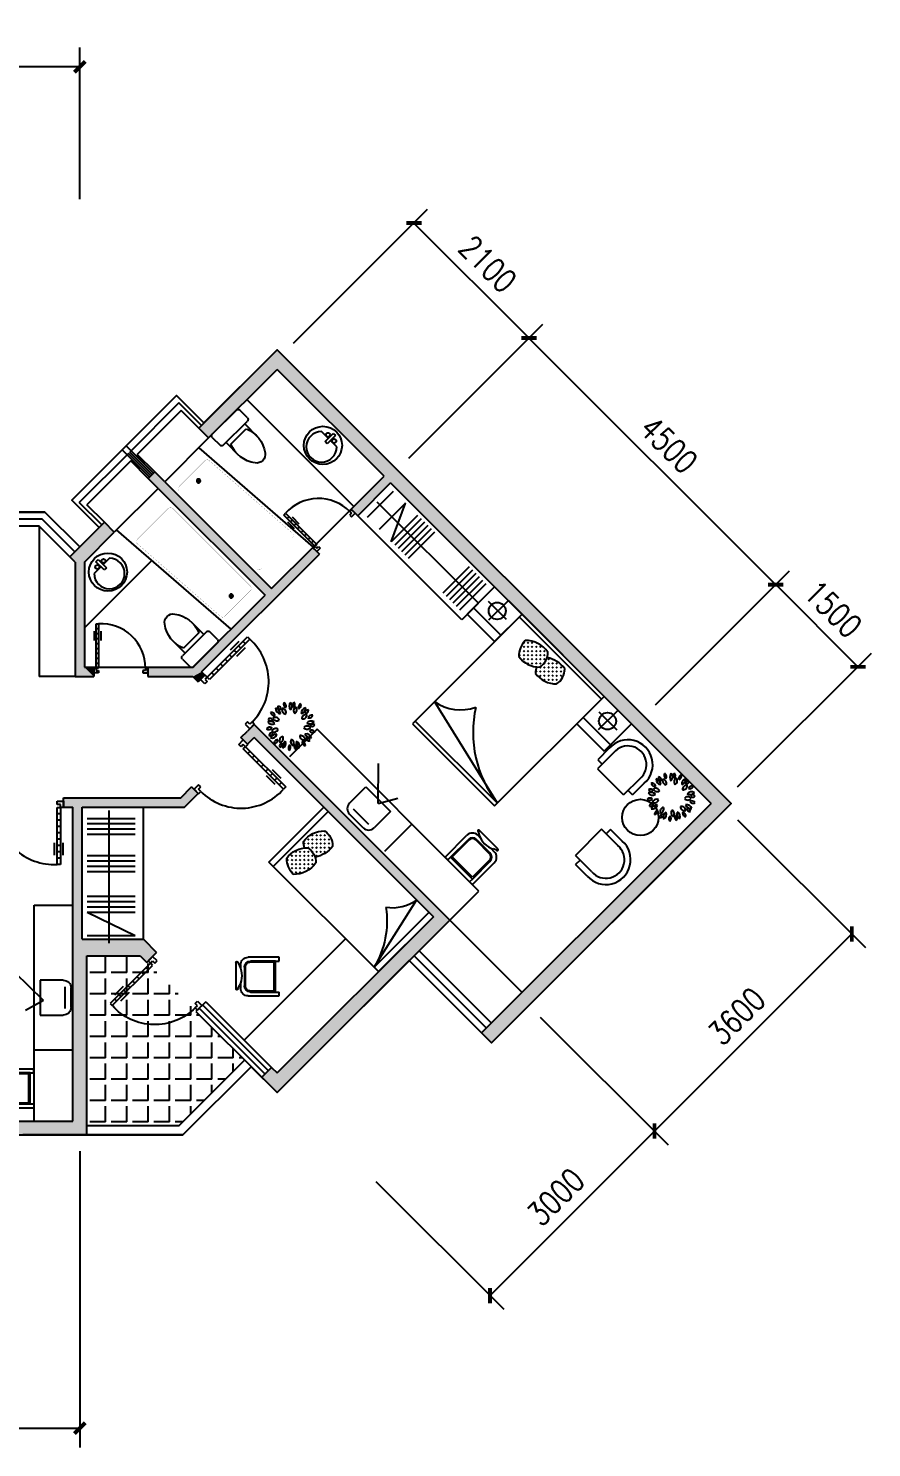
# Model space of a CAD drawing. Header units: millimetres. Extents: x 954 to 37968, y 451 to 18769.
# Drawn here: x 27092 to 37968, y 451 to 18769 of the extents above; entities that cross this region are included whole.
import ezdxf
from ezdxf.enums import TextEntityAlignment as Align

# ---------------------------------------------------------------- set-up
doc = ezdxf.new("R2010")
doc.units = ezdxf.units.MM
for name, color, linetype in [('BL', 7, 'Continuous'), ('DIM', 15, 'Continuous'), ('H', 13, 'Continuous'), ('J', 7, 'Continuous'), ('PUB_H', 13, 'Continuous'), ('TOILET', 7, 'Continuous'), ('W', 2, 'Continuous'), ('WALL', 4, 'Continuous'), ('WC', 10, 'Continuous'), ('WINDOW_TEXT', 7, 'Continuous'), ('轮廓线', 240, 'Continuous')]:
    doc.layers.add(name, color=color, linetype=linetype)
doc.styles.add('CHINA', font='romant', dxfattribs={"width": 0.8, "height": 150, "bigfont": 'fs64f'})
doc.styles.add('DIM_FONT', font='SIMPLEX.shx', dxfattribs={"width": 0.8})
doc.styles.add('SIMPLEX', font='SIMPLEX.SHX')
doc.styles.get("Standard").update_dxf_attribs({"font": 'arial.ttf'})
doc.dimstyles.new('DIMN', dxfattribs={"dimtxt": 300, "dimasz": 1, "dimexe": 250, "dimexo": 300, "dimgap": 150, "dimtad": 1, "dimdec": 0, "dimdsep": 46, "dimtxsty": 'DIM_FONT', "dimblk": '_DIMX', "dimblk1": 'ARCHTICK', "dimblk2": 'ARCHTICK', "dimcen": 0.1, "dimclrt": 7, "dimadec": 0, "dimazin": 0, "dimtfac": 1, "dimtdec": 0, "dimtix": 1, "dimtmove": 2, "dimatfit": 3, "dimldrblk": '_DIMX', "dimfxl": 1, "dimtolj": 1, "dimtzin": 0, "dimarcsym": 0})

# ---------------------------------------------------------------- blocks, each defined once
blk = doc.blocks.new('*X15')
at = {"color": 0}
for p, q in [((284817, 2212), (284831, 2212)), ((284822, 2203), (284822, 2222)), ((284850, 2250), (284869, 2250)), ((284859, 2241), (284859, 2259)), ((284888, 2288), (284906, 2288)), ((284888, 2212), (284906, 2212)), ((284897, 2278), (284897, 2297)), ((284897, 2203), (284897, 2222)), ((284925, 2250), (284944, 2250)), ((284933, 2325), (284944, 2325)), ((284934, 2316), (284934, 2326)), ((284934, 2241), (284934, 2259)), ((284962, 2288), (284981, 2288)), ((284962, 2212), (284981, 2212)), ((284972, 2278), (284972, 2297)), ((284972, 2203), (284972, 2222)), ((285000, 2325), (285019, 2325)), ((285000, 2250), (285019, 2250)), ((285009, 2316), (285009, 2334)), ((285009, 2241), (285009, 2259)), ((285038, 2288), (285056, 2288)), ((285038, 2212), (285056, 2212)), ((285047, 2278), (285047, 2297)), ((285047, 2203), (285047, 2222)), ((285075, 2325), (285094, 2325)), ((285075, 2250), (285094, 2250)), ((285084, 2316), (285084, 2334)), ((285084, 2241), (285084, 2259)), ((285112, 2288), (285131, 2288)), ((285112, 2212), (285131, 2212)), ((285122, 2278), (285122, 2297)), ((285122, 2203), (285122, 2222)), ((285150, 2250), (285169, 2250)), ((285159, 2241), (285159, 2259)), ((285188, 2288), (285206, 2288)), ((285188, 2212), (285206, 2212)), ((285197, 2278), (285197, 2297)), ((285197, 2203), (285197, 2222)), ((285225, 2250), (285244, 2250)), ((285234, 2316), (285234, 2323)), ((285234, 2241), (285234, 2259)), ((285240, 2325), (285244, 2325)), ((285262, 2288), (285281, 2288)), ((285262, 2212), (285281, 2212)), ((285272, 2278), (285272, 2297)), ((285272, 2203), (285272, 2222)), ((285300, 2325), (285319, 2325)), ((285300, 2250), (285319, 2250)), ((285309, 2316), (285309, 2334)), ((285309, 2241), (285309, 2259)), ((285338, 2288), (285356, 2288)), ((285338, 2212), (285356, 2212)), ((285347, 2278), (285347, 2297)), ((285347, 2203), (285347, 2222)), ((285375, 2325), (285394, 2325)), ((285375, 2250), (285394, 2250)), ((285384, 2316), (285384, 2334)), ((285384, 2241), (285384, 2259)), ((285412, 2288), (285431, 2288)), ((285412, 2212), (285431, 2212)), ((285422, 2278), (285422, 2297)), ((285422, 2203), (285422, 2222)), ((285450, 2325), (285452, 2325)), ((285450, 2250), (285469, 2250)), ((285459, 2316), (285459, 2316)), ((285459, 2241), (285459, 2259)), ((285488, 2212), (285500, 2212)), ((285497, 2203), (285497, 2222)), ((284850, 2175), (284869, 2175)), ((284856, 2100), (284869, 2100)), ((284859, 2166), (284859, 2184)), ((284859, 2094), (284859, 2109)), ((284888, 2138), (284906, 2138)), ((284888, 2062), (284906, 2062)), ((284897, 2128), (284897, 2147)), ((284897, 2053), (284897, 2072)), ((284925, 2175), (284944, 2175)), ((284925, 2100), (284944, 2100)), ((284934, 2166), (284934, 2184)), ((284934, 2091), (284934, 2109)), ((284962, 2138), (284981, 2138)), ((284962, 2062), (284981, 2062)), ((284972, 2128), (284972, 2147)), ((284972, 2053), (284972, 2072)), ((285000, 2175), (285019, 2175)), ((285000, 2100), (285019, 2100)), ((285009, 2166), (285009, 2184)), ((285009, 2091), (285009, 2109)), ((285038, 2138), (285056, 2138)), ((285038, 2062), (285056, 2062)), ((285047, 2128), (285047, 2147)), ((285047, 2053), (285047, 2072)), ((285075, 2175), (285094, 2175)), ((285075, 2100), (285094, 2100)), ((285084, 2166), (285084, 2184)), ((285084, 2091), (285084, 2109)), ((285112, 2138), (285131, 2138)), ((285122, 2128), (285122, 2147)), ((285150, 2175), (285169, 2175)), ((285150, 2100), (285151, 2100)), ((285159, 2166), (285159, 2184)), ((285159, 2106), (285159, 2109)), ((285163, 2100), (285169, 2100)), ((285188, 2138), (285206, 2138)), ((285188, 2062), (285206, 2062)), ((285197, 2128), (285197, 2147)), ((285197, 2053), (285197, 2072)), ((285225, 2175), (285244, 2175)), ((285225, 2100), (285244, 2100)), ((285234, 2166), (285234, 2184)), ((285234, 2091), (285234, 2109)), ((285262, 2138), (285281, 2138)), ((285262, 2062), (285281, 2062)), ((285272, 2128), (285272, 2147)), ((285272, 2053), (285272, 2072)), ((285300, 2175), (285319, 2175)), ((285300, 2100), (285319, 2100)), ((285309, 2166), (285309, 2184)), ((285309, 2091), (285309, 2109)), ((285338, 2138), (285356, 2138)), ((285338, 2062), (285356, 2062)), ((285347, 2128), (285347, 2147)), ((285347, 2053), (285347, 2072)), ((285375, 2175), (285394, 2175)), ((285375, 2100), (285394, 2100)), ((285384, 2166), (285384, 2184)), ((285384, 2091), (285384, 2109)), ((285412, 2138), (285431, 2138)), ((285422, 2128), (285422, 2147)), ((285450, 2175), (285469, 2175)), ((285450, 2100), (285458, 2100)), ((285459, 2166), (285459, 2184)), ((285459, 2101), (285459, 2109)), ((285488, 2138), (285497, 2138)), ((285497, 2138), (285497, 2147))]:
    blk.add_line(p, q, dxfattribs=at)
blk = doc.blocks.new('_C2ZTH')
for p, q in [((-500, 750), (-500, 1250)), ((0, 1250), (-500, 1250)), ((-385, 750), (-385, 1250)), ((-191, 1178), (-191, 849)), ((0, 750), (0, 1250)), ((-353, 1001), (2, 1001)), ((0, 750), (-500, 750)), ((0, -750), (-500, -750)), ((-500, -750), (-500, -1250)), ((-385, -750), (-385, -1250)), ((-191, -1178), (-191, -849)), ((0, -750), (0, -1250)), ((-353, -1001), (2, -1001)), ((0, -1250), (-500, -1250))]:
    blk.add_line(p, q)
for centre in [(-196, 1006), (-196, -1006)]:
    blk.add_circle(centre, 110)
at = {"layer": 'J'}
for p, q in [((-2000, 750), (-2000, -750)), ((0, 750), (-2000, 750)), ((-1950, -750), (-1594, 750)), ((-1950, -750), (-1950, 750)), ((-50, 750), (-50, -750)), ((0, -750), (0, 750)), ((-2000, -750), (0, -750))]:
    blk.add_line(p, q, dxfattribs=at)
for centre, radius, start, end in [((-1023, 844), 578, 189.3238, 244.457), ((-93, 341), 328, 170.9132, 225.9541), ((-194, 156), 326, 92.7966, 133.2149), ((-458, 228), 354, 350.3657, 45.5224), ((-468, -936), 1493, 122.587, 172.8499), ((-93, 35), 328, 170.9132, 225.9541), ((-194, -151), 326, 118.3278, 133.2149), ((-270, 322), 222, 256.7256, 316.496), ((-458, -78), 354, 350.3657, 34.9896), ((-270, 15), 222, 256.7256, 316.496)]:
    blk.add_arc(centre, radius, start, end, dxfattribs=at)
at = {"layer": 'J', "rotation": 270}
blk.add_blockref('*X15', (-2455, 285295), dxfattribs=at)
at = {"style": 'DIM_FONT', "width": 0.8, "flags": 9}
for tag in ['XSIZE', 'YSIZE']:
    blk.add_attdef(tag, (0, 0), '', height=0.5, dxfattribs=at)
blk = doc.blocks.new('M_C4')
for p, q in [((100, 250), (350, 250)), ((0, -150), (0, 150)), ((363, 169), (84, 169)), ((450, 150), (450, -150)), ((450, -150), (0, -150)), ((187, -107), (57, -336)), ((187, -107), (547, -475))]:
    blk.add_line(p, q)
for centre, start, end in [((100, 150), 90, 180), ((350, 150), 0, 90)]:
    blk.add_arc(centre, 100, start, end)
at = {"flags": 9}
for tag in ['XSIZE', 'YSIZE']:
    blk.add_attdef(tag, (0, 0), '', height=0.5, dxfattribs=at)
at = {"width": 0.8, "flags": 9}
for tag in ['YSIZE', 'XSIZE', 'XSIZE', 'YSIZE']:
    blk.add_attdef(tag, (225, -150), '', height=0.5, dxfattribs=at)
blk = doc.blocks.new('M_C9')
at = {"linetype": 'Continuous'}
for p, q in [((168, 317), (-176, 317)), ((-174, 294), (-130, 273)), ((-142, 259), (-92, 259)), ((-119, 197), (132, 197)), ((-112, 209), (128, 209)), ((88, 259), (158, 259)), ((166, 294), (122, 273)), ((-242, -239), (-242, 159)), ((-192, -191), (-192, 129)), ((-179, -174), (-179, 137)), ((192, 137), (192, -174)), ((208, 129), (208, -191)), ((258, 159), (258, -241)), ((192, -174), (-179, -174)), ((-192, -239), (-242, -239)), ((-192, -191), (-192, -239)), ((208, -191), (-192, -191)), ((258, -241), (207, -241)), ((208, -191), (208, -241))]:
    blk.add_line(p, q, dxfattribs=at)
for centre, radius, start, end in [((-142, 159), 100, 90, 180), ((-112, 129), 80, 90, 180), ((-174, 306), 12.2, 98.7908, 276.7415), ((-119, 137), 60, 90, 180), ((-3, 541), 297, 244.7295, 295.1128), ((128, 129), 80, 0, 90), ((132, 137), 60, 0, 90), ((158, 159), 100, 0, 90), ((166, 306), 12.2, 263.2585, 81.2092)]:
    blk.add_arc(centre, radius, start, end, dxfattribs=at)
at = {"width": 0.8, "flags": 9}
for tag in ['XSIZE', 'YSIZE']:
    blk.add_attdef(tag, (0, 0), '', height=0.5, dxfattribs=at)
blk = doc.blocks.new('M_C3')
for p, q in [((-319, 296), (-319, 84)), ((-239, 296), (-239, 0)), ((239, 296), (239, 0)), ((319, 296), (319, 84)), ((-319, 84), (-239, 84)), ((-239, 0), (239, 0)), ((239, 84), (319, 84))]:
    blk.add_line(p, q)
for radius, start, end in [(320, 356.4494, 183.5506), (240, 355.2636, 184.7364)]:
    blk.add_arc((0, 316), radius, start, end)
at = {"width": 0.8, "flags": 9}
for tag in ['YSIZE', 'XSIZE', 'XSIZE', 'YSIZE']:
    blk.add_attdef(tag, (0, 0), '', height=0.5, dxfattribs=at)
blk = doc.blocks.new('M_F22')
for centre, radius, start, end in [((-1680, 1042), 339, 2.86392, 98.57818), ((-1340, 1458), 399, 191.70154, 269.74057), ((-745, 1661), 486, 170.70899, 259.10644), ((-1409, 1198), 573, 358.65709, 71.15834), ((-704, 1829), 307, 163.4613, 255.43295), ((-1018, 1651), 266, 333.31145, 85.5828), ((-242, 1523), 417, 160.50355, 255.32847), ((-684, 1289), 376, 333.2488, 82.58322), ((-63, 1991), 399, 151.70154, 229.74057), ((-591, 1891), 339, 322.86392, 58.57818), ((523, 1764), 486, 130.70899, 219.10644), ((-284, 1836), 573, 318.65709, 31.15834), ((662, 1865), 307, 123.4613, 215.43295), ((819, 1335), 417, 120.50355, 215.32847), ((307, 1931), 266, 293.31145, 45.5828), ((331, 1439), 376, 293.2488, 42.58322), ((1257, 1578), 399, 111.70154, 189.74057), ((788, 1841), 339, 282.86392, 18.57818), ((1560, 1027), 486, 90.70899, 179.10644), ((988, 1601), 573, 278.65709, 351.15834), ((1732, 1016), 307, 83.4613, 175.43295), ((1502, 1294), 266, 253.31145, 5.5828), ((-1969, -307), 339, 42.86392, 138.57818), ((-1861, -14), 573, 38.65709, 111.15834), ((-1651, 768), 486, 210.70899, 299.10644), ((-1853, 584), 266, 13.31145, 125.5828), ((-1727, 923), 307, 203.4613, 295.43295), ((-1364, 522), 376, 13.2488, 122.58322), ((-1177, 985), 417, 200.50355, 295.32847), ((1511, 508), 417, 80.50355, 175.32847), ((1204, 902), 376, 253.2488, 2.58322), ((1881, -204), 486, 50.70899, 139.10644), ((1812, 603), 573, 238.65709, 311.15834), ((2003, 413), 399, 71.70154, 149.74057), ((1813, 916), 339, 242.86392, 338.57818), ((-1976, 230), 399, 231.70154, 309.74057), ((-1807, -769), 266, 53.31145, 165.5828), ((-1928, -429), 307, 243.4613, 335.43295), ((-1429, -1233), 573, 78.65709, 151.15834), ((-1770, -498), 486, 250.70899, 339.10644), ((-1393, -503), 376, 53.2488, 162.58322), ((-1547, -28), 417, 240.50355, 335.32847), ((-1323, -1527), 339, 82.86392, 178.57818), ((-1674, -1120), 399, 271.70154, 349.74057), ((-756, -1306), 376, 93.2488, 202.58322), ((-1179, -1041), 417, 280.50355, 15.32847), ((249, -1512), 376, 133.2488, 242.58322), ((-246, -1581), 417, 320.50355, 55.32847), ((1151, -1025), 376, 173.2488, 282.58322), ((816, -1395), 417, 0.50355, 95.32847), ((1510, -570), 417, 40.50355, 135.32847), ((1528, -71), 376, 213.2488, 322.58322), ((1335, -1353), 486, 10.70899, 99.10644), ((1801, -691), 573, 198.65709, 271.15834), ((1589, -1250), 266, 173.31145, 285.5828), ((1354, -1524), 307, 3.4613, 95.43295), ((1825, -959), 399, 31.70154, 109.74057), ((2003, -452), 339, 202.86392, 298.57818), ((2005, -323), 307, 43.4613, 135.43295), ((2009, 38), 266, 213.31145, 325.5828), ((-902, -1777), 266, 93.31145, 205.5828), ((-1213, -1593), 307, 283.4613, 15.43295), ((-314, -1889), 573, 118.65709, 191.15834), ((-1048, -1545), 486, 290.70899, 19.10644), ((-44, -2046), 339, 122.86392, 218.57818), ((-574, -1959), 399, 311.70154, 29.74057), ((439, -1967), 266, 133.31145, 245.5828), ((83, -2026), 307, 323.4613, 55.43295), ((962, -1675), 573, 158.65709, 231.15834), ((179, -1883), 486, 330.70899, 59.10644), ((1270, -1621), 339, 162.86392, 258.57818), ((808, -1896), 399, 351.70154, 69.74057)]:
    blk.add_arc(centre, radius, start, end)
at = {"width": 0.8, "flags": 9}
for tag in ['XSIZE', 'YSIZE']:
    blk.add_attdef(tag, (0, 0), '', height=0.5, dxfattribs=at)
blk = doc.blocks.new('*X33')
at = {"color": 0}
for p, q in [((273075, -5225), (273075, -5109.293615)), ((273350, -5225), (273350, -5025)), ((273625, -5225), (273625, -5025)), ((272959.293615, -5225), (273000, -5225)), ((273075, -5225), (273275, -5225)), ((273075, -5500), (273075, -5300)), ((273350, -5225), (273550, -5225)), ((273350, -5500), (273350, -5300)), ((273625, -5225), (273825, -5225)), ((273625, -5500), (273625, -5300)), ((272800, -5500), (272800, -5384.293615)), ((272525, -5775), (272525, -5659.293615)), ((272684.293615, -5500), (272725, -5500)), ((272800, -5500), (273000, -5500)), ((272800, -5775), (272800, -5575)), ((273075, -5500), (273275, -5500)), ((273075, -5775), (273075, -5575)), ((273350, -5500), (273550, -5500)), ((273350, -5775), (273350, -5575)), ((273625, -5500), (273825, -5500)), ((273625, -5775), (273625, -5575)), ((272409.293615, -5775), (272450, -5775)), ((272525, -5775), (272725, -5775)), ((272525, -6050), (272525, -5850)), ((272800, -5775), (273000, -5775)), ((272800, -6050), (272800, -5850)), ((273075, -5775), (273275, -5775)), ((273075, -6050), (273075, -5850)), ((273350, -5775), (273550, -5775)), ((273350, -6050), (273350, -5850)), ((273625, -5775), (273825, -5775)), ((273625, -6050), (273625, -5850)), ((272250, -6050), (272250, -5934.293615)), ((271975, -6325), (271975, -6209.293615)), ((272134.293615, -6050), (272175, -6050)), ((272250, -6050), (272450, -6050)), ((272250, -6325), (272250, -6125)), ((272525, -6050), (272725, -6050)), ((272525, -6325), (272525, -6125)), ((272800, -6050), (273000, -6050)), ((272800, -6325), (272800, -6125)), ((273075, -6050), (273275, -6050)), ((273075, -6325), (273075, -6125)), ((273350, -6050), (273550, -6050)), ((273350, -6325), (273350, -6125)), ((273625, -6050), (273825, -6050)), ((273625, -6325), (273625, -6125)), ((271859.293615, -6325), (271900, -6325)), ((271975, -6325), (272175, -6325)), ((271975, -6500.983004), (271975, -6400)), ((272250, -6325), (272450, -6325)), ((272250, -6600), (272250, -6400)), ((272525, -6325), (272725, -6325)), ((272525, -6600), (272525, -6400)), ((272800, -6325), (273000, -6325)), ((272800, -6600), (272800, -6400)), ((273075, -6325), (273275, -6325)), ((273075, -6600), (273075, -6400)), ((273350, -6325), (273550, -6325)), ((273350, -6600), (273350, -6400)), ((273625, -6325), (273825, -6325)), ((273625, -6600), (273625, -6400)), ((272074.016996, -6600), (272175, -6600)), ((272250, -6600), (272450, -6600)), ((272250, -6775.983004), (272250, -6675)), ((272525, -6600), (272725, -6600)), ((272525, -6875), (272525, -6675)), ((272800, -6600), (273000, -6600)), ((272800, -6875), (272800, -6675)), ((273075, -6600), (273275, -6600)), ((273075, -6875), (273075, -6675)), ((273350, -6600), (273550, -6600)), ((273350, -6875), (273350, -6675)), ((273625, -6600), (273825, -6600)), ((273625, -6875), (273625, -6675)), ((272349.016996, -6875), (272450, -6875)), ((272525, -6875), (272725, -6875)), ((272525, -7050.983004), (272525, -6950)), ((272800, -6875), (273000, -6875)), ((272800, -7150), (272800, -6950)), ((273075, -6875), (273275, -6875)), ((273075, -7150), (273075, -6950)), ((273350, -6875), (273550, -6875)), ((273350, -7150), (273350, -6950)), ((273625, -6875), (273825, -6875)), ((273625, -7150), (273625, -6950)), ((272624.016996, -7150), (272725, -7150)), ((272800, -7150), (273000, -7150)), ((273075, -7150), (273275, -7150)), ((273350, -7150), (273550, -7150)), ((273625, -7150), (273825, -7150))]:
    blk.add_line(p, q, dxfattribs=at)
blk = doc.blocks.new('*X21')
at = {"color": 0}
for p, q in [((284817, 2212), (284831, 2212)), ((284822, 2203), (284822, 2222)), ((284850, 2250), (284869, 2250)), ((284859, 2241), (284859, 2259)), ((284888, 2288), (284906, 2288)), ((284888, 2212), (284906, 2212)), ((284897, 2278), (284897, 2297)), ((284897, 2203), (284897, 2222)), ((284925, 2250), (284944, 2250)), ((284933, 2325), (284944, 2325)), ((284934, 2316), (284934, 2326)), ((284934, 2241), (284934, 2259)), ((284962, 2288), (284981, 2288)), ((284962, 2212), (284981, 2212)), ((284972, 2278), (284972, 2297)), ((284972, 2203), (284972, 2222)), ((285000, 2325), (285019, 2325)), ((285000, 2250), (285019, 2250)), ((285009, 2316), (285009, 2334)), ((285009, 2241), (285009, 2259)), ((285038, 2288), (285056, 2288)), ((285038, 2212), (285056, 2212)), ((285047, 2278), (285047, 2297)), ((285047, 2203), (285047, 2222)), ((285075, 2325), (285094, 2325)), ((285075, 2250), (285094, 2250)), ((285084, 2316), (285084, 2334)), ((285084, 2241), (285084, 2259)), ((285112, 2288), (285131, 2288)), ((285112, 2212), (285131, 2212)), ((285122, 2278), (285122, 2297)), ((285122, 2203), (285122, 2222)), ((285150, 2250), (285169, 2250)), ((285159, 2241), (285159, 2259)), ((285188, 2288), (285206, 2288)), ((285188, 2212), (285206, 2212)), ((285197, 2278), (285197, 2297)), ((285197, 2203), (285197, 2222)), ((285225, 2250), (285244, 2250)), ((285234, 2316), (285234, 2323)), ((285234, 2241), (285234, 2259)), ((285240, 2325), (285244, 2325)), ((285262, 2288), (285281, 2288)), ((285262, 2212), (285281, 2212)), ((285272, 2278), (285272, 2297)), ((285272, 2203), (285272, 2222)), ((285300, 2325), (285319, 2325)), ((285300, 2250), (285319, 2250)), ((285309, 2316), (285309, 2334)), ((285309, 2241), (285309, 2259)), ((285338, 2288), (285356, 2288)), ((285338, 2212), (285356, 2212)), ((285347, 2278), (285347, 2297)), ((285347, 2203), (285347, 2222)), ((285375, 2325), (285394, 2325)), ((285375, 2250), (285394, 2250)), ((285384, 2316), (285384, 2334)), ((285384, 2241), (285384, 2259)), ((285412, 2288), (285431, 2288)), ((285412, 2212), (285431, 2212)), ((285422, 2278), (285422, 2297)), ((285422, 2203), (285422, 2222)), ((285450, 2325), (285452, 2325)), ((285450, 2250), (285469, 2250)), ((285459, 2316), (285459, 2316)), ((285459, 2241), (285459, 2259)), ((285488, 2212), (285500, 2212)), ((285497, 2203), (285497, 2222)), ((284850, 2175), (284869, 2175)), ((284856, 2100), (284869, 2100)), ((284859, 2166), (284859, 2184)), ((284859, 2094), (284859, 2109)), ((284888, 2138), (284906, 2138)), ((284888, 2062), (284906, 2062)), ((284897, 2128), (284897, 2147)), ((284897, 2053), (284897, 2072)), ((284925, 2175), (284944, 2175)), ((284925, 2100), (284944, 2100)), ((284934, 2166), (284934, 2184)), ((284934, 2091), (284934, 2109)), ((284962, 2138), (284981, 2138)), ((284962, 2062), (284981, 2062)), ((284972, 2128), (284972, 2147)), ((284972, 2053), (284972, 2072)), ((285000, 2175), (285019, 2175)), ((285000, 2100), (285019, 2100)), ((285009, 2166), (285009, 2184)), ((285009, 2091), (285009, 2109)), ((285038, 2138), (285056, 2138)), ((285038, 2062), (285056, 2062)), ((285047, 2128), (285047, 2147)), ((285047, 2053), (285047, 2072)), ((285075, 2175), (285094, 2175)), ((285075, 2100), (285094, 2100)), ((285084, 2166), (285084, 2184)), ((285084, 2091), (285084, 2109)), ((285112, 2138), (285131, 2138)), ((285122, 2128), (285122, 2147)), ((285150, 2175), (285169, 2175)), ((285150, 2100), (285151, 2100)), ((285159, 2166), (285159, 2184)), ((285159, 2106), (285159, 2109)), ((285163, 2100), (285169, 2100)), ((285188, 2138), (285206, 2138)), ((285188, 2062), (285206, 2062)), ((285197, 2128), (285197, 2147)), ((285197, 2053), (285197, 2072)), ((285225, 2175), (285244, 2175)), ((285225, 2100), (285244, 2100)), ((285234, 2166), (285234, 2184)), ((285234, 2091), (285234, 2109)), ((285262, 2138), (285281, 2138)), ((285262, 2062), (285281, 2062)), ((285272, 2128), (285272, 2147)), ((285272, 2053), (285272, 2072)), ((285300, 2175), (285319, 2175)), ((285300, 2100), (285319, 2100)), ((285309, 2166), (285309, 2184)), ((285309, 2091), (285309, 2109)), ((285338, 2138), (285356, 2138)), ((285338, 2062), (285356, 2062)), ((285347, 2128), (285347, 2147)), ((285347, 2053), (285347, 2072)), ((285375, 2175), (285394, 2175)), ((285375, 2100), (285394, 2100)), ((285384, 2166), (285384, 2184)), ((285384, 2091), (285384, 2109)), ((285412, 2138), (285431, 2138)), ((285422, 2128), (285422, 2147)), ((285450, 2175), (285469, 2175)), ((285450, 2100), (285458, 2100)), ((285459, 2166), (285459, 2184)), ((285459, 2101), (285459, 2109)), ((285488, 2138), (285497, 2138)), ((285497, 2138), (285497, 2147))]:
    blk.add_line(p, q, dxfattribs=at)
blk = doc.blocks.new('RECTANG')
for p, q in [((1, 1), (0, 1)), ((0, 1), (0, 0)), ((1, 0), (1, 1)), ((0, 0), (1, 0))]:
    blk.add_line(p, q)
blk = doc.blocks.new('_C1LMW')
for p, q in [((-1000, -80), (0, -305)), ((-1000, -80), (0, -80)), ((0, -1920), (-1000, -1920))]:
    blk.add_line(p, q)
for centre, radius, start, end in [((-1289, -1215), 1171, 36.5169, 75.7062), ((81, -828), 530, 98.7955, 144.0982), ((-348, -518), 4.547473508864641e-13, 270, 343.0338), ((-639, -1913), 354, 80.3657, 135.5224), ((-733, -1725), 222, 346.7256, 46.496), ((-332, -1913), 354, 80.3657, 124.9896), ((-426, -1725), 222, 346.7256, 46.496), ((-566, -1649), 326, 182.7966, 223.2149), ((-752, -1548), 328, 260.9132, 315.9541)]:
    blk.add_arc(centre, radius, start, end)
at = {"layer": 'J'}
for centre, radius, start, end in [((-260, -1649), 326, 208.3278, 223.2149), ((-445, -1548), 328, 260.9132, 315.9541)]:
    blk.add_arc(centre, radius, start, end, dxfattribs=at)
at = {"xscale": 1999.996, "yscale": 999.998, "zscale": 1999.996, "rotation": 90}
blk.add_blockref('RECTANG', (0, -2000), dxfattribs=at)
blk.add_blockref('*X21', (-285705, -3910))
at = {"style": 'DIM_FONT', "width": 0.8, "flags": 9}
for tag in ['XSIZE', 'YSIZE']:
    blk.add_attdef(tag, (0, 0), '', height=0.5, dxfattribs=at)
blk = doc.blocks.new('M_A24LXR')
for p, q in [((-0.455, 0.071), (-0.455, 0.888)), ((-0.455, 0.888), (-0.41, 0.888)), ((-0.41, 0.888), (-0.41, 0.071)), ((-0.494, 0.753), (-0.494, 0.578)), ((-0.455, 0.797), (-0.41, 0.797)), ((-0.455, 0.707), (-0.41, 0.707)), ((-0.455, 0.616), (-0.41, 0.616)), ((-0.371, 0.753), (-0.371, 0.578)), ((-0.455, 0.525), (-0.41, 0.525)), ((-0.455, 0.434), (-0.41, 0.434)), ((-0.455, 0.343), (-0.41, 0.343)), ((-0.455, 0.253), (-0.41, 0.253)), ((-0.501, 0.071), (-0.455, 0.071)), ((-0.501, -0.02), (-0.501, 0.071)), ((-0.455, 0.162), (-0.41, 0.162)), ((-0.41, 0.071), (-0.455, 0.071)), ((-0.455, 0.071), (-0.455, 0.026)), ((-0.455, 0.026), (-0.41, 0.026)), ((-0.41, 0.026), (-0.41, -0.02)), ((0.453, 0.026), (0.407, 0.026)), ((0.407, 0.026), (0.407, -0.02)), ((0.498, 0.071), (0.453, 0.071)), ((0.453, 0.071), (0.453, 0.026)), ((0.498, -0.02), (0.498, 0.071)), ((-0.501, -0.02), (-0.501, -0.02)), ((-0.41, -0.02), (-0.501, -0.02)), ((0.407, -0.02), (0.498, -0.02)), ((0.498, -0.02), (0.498, -0.02))]:
    blk.add_line(p, q)
blk.add_arc((-0.364, 0.072), 0.817, 359.9115, 93.1848)
blk = doc.blocks.new('_ARCHTICK')
at = {"color": 0, "linetype": 'ByBlock', "const_width": 0.15}
blk.add_lwpolyline([(-0.5, -0.5), (0.5, 0.5)], dxfattribs=at)
blk = doc.blocks.new('_DIMX')
at = {"const_width": 50}
blk.add_lwpolyline([(-70, -70), (70, 70)], dxfattribs=at)
blk = doc.blocks.new('80216165507700')
for p, q in [((-660, 90), (660, 90)), ((-660, 0), (660, 0)), ((-660, -90), (660, -90))]:
    blk.add_line(p, q)
at = {"style": 'SIMPLEX', "flags": 9}
blk.add_attdef('A', text='', height=1, dxfattribs=at).set_placement((0, 0), align=Align.MIDDLE)
blk = doc.blocks.new('_WBLK')
for p, q in [((-0.5, 0.5), (0.5, 0.5)), ((0.5, 0.167), (-0.5, 0.167)), ((0.5, -0.167), (-0.5, -0.167)), ((-0.5, -0.5), (0.5, -0.5))]:
    blk.add_line(p, q)
at = {"layer": 'WINDOW_TEXT', "style": 'SIMPLEX', "flags": 9}
blk.add_attdef('A', text='', height=1, dxfattribs=at).set_placement((0, 1.5), align=Align.MIDDLE)
blk = doc.blocks.new('_B0MWI')
for p, q in [((-0.62, 3.278), (0.62, 3.278)), ((-0.62, 0.5), (-0.62, 3.278)), ((0.62, 0.5), (0.62, 3.278)), ((-0.56, 2.778), (0.56, 2.778)), ((-0.56, 0.5), (-0.56, 2.778)), ((0.56, 0.5), (0.56, 2.778)), ((-0.5, 2.278), (0.5, 2.278)), ((-0.5, 0.5), (-0.5, 2.278)), ((0.5, 0.5), (0.5, 2.278)), ((-0.5, -0.5), (0.5, -0.5))]:
    blk.add_line(p, q)
blk = doc.blocks.new('80216061034108')
for p, q in [((262, 90), (2161, 1989)), ((299, 0), (2225, 1926)), ((336, -90), (2288, 1862)), ((-299, 90), (262, 90)), ((-299, 0), (299, 0)), ((-299, -90), (336, -90))]:
    blk.add_line(p, q)
at = {"style": 'SIMPLEX', "flags": 9}
blk.add_attdef('A', text='', height=1, dxfattribs=at).set_placement((0, 0), align=Align.MIDDLE)
blk = doc.blocks.new('M_E33IEP')
at = {"linetype": 'Continuous'}
for p, q in [((44, -21), (44, 20)), ((44, 20), (194, 20)), ((135, 135), (135, 20)), ((194, 20), (194, -21)), ((194, -21), (44, -21)), ((135, -21), (135, -144))]:
    blk.add_line(p, q, dxfattribs=at)
for centre, radius in [((248, -5), 246), ((106, 56), 26.7), ((105, -55), 26.7)]:
    blk.add_circle(centre, radius, dxfattribs=at)
blk.add_arc((274, -5), 197, 225.2527, 134.7473, dxfattribs=at)
at = {"style": 'DIM_FONT', "width": 0.8, "flags": 9}
for tag in ['XSIZE', 'YSIZE']:
    blk.add_attdef(tag, (0, 0), '', height=0.5, dxfattribs=at)
at = {"linetype": 'Continuous', "style": 'CHINA', "width": 0.8, "flags": 9}
for tag in ['XSIZE', 'YSIZE']:
    blk.add_attdef(tag, (2, -251), '', height=150, dxfattribs=at)
blk = doc.blocks.new('M_E24TTP')
at = {"layer": 'TOILET', "color": 7}
for p, q in [((-170, 200), (-170, 430)), ((170, 200), (170, 430)), ((-220, 200), (220, 200)), ((-140, 260), (140, 260)), ((-250, 30), (-250, 170)), ((220, 0), (-220, 0)), ((250, 170), (250, 30))]:
    blk.add_line(p, q, dxfattribs=at)
for centre, radius, start, end in [((227, 413), 398, 143.3619, 202.5495), ((0, 590), 110, 33.4509, 146.5491), ((-227, 413), 398, 337.4505, 36.6381), ((-220, 170), 30, 90, 180), ((220, 170), 30, 0, 90), ((-220, 30), 30, 180, 270), ((220, 30), 30, 270, 0)]:
    blk.add_arc(centre, radius, start, end, dxfattribs=at)
at = {"style": 'DIM_FONT', "width": 0.8, "flags": 9}
for tag in ['XSIZE', 'YSIZE']:
    blk.add_attdef(tag, (0, 0), '', height=0.5, dxfattribs=at)
blk = doc.blocks.new('M_E5')
at = {"const_width": 1.5}
for points in [[(-850, 750), (-850, 0)], [(850, 630), (-850, 750)], [(-700, 655), (-700, 90)], [(765, 599), (-655, 695)], [(800, 90), (800, 559)], [(850, 0), (850, 630)], [(-850, 0), (850, 0)], [(-660, 50), (760, 50)]]:
    blk.add_lwpolyline(points, dxfattribs=at)
for points in [[(-655, 695, 0.447903), (-700, 655, 0.447903)], [(800, 559, 0.381308), (765, 599, 0.381308)], [(-700, 90, 0.414214), (-660, 50, 0.414214)], [(760, 50, 0.414214), (800, 90, 0.414214)]]:
    blk.add_lwpolyline(points, format="xyb", dxfattribs=at)
for radius in [24, 15]:
    blk.add_circle((674, 316), radius)
at = {"width": 0.8, "flags": 9}
for tag in ['XSIZE', 'YSIZE']:
    blk.add_attdef(tag, (0, 0), '', height=0.5, dxfattribs=at)
blk = doc.blocks.new('*D57')
at = {"layer": 'DEFPOINTS', "color": 0, "transparency": 16777216}
for p in [(36731, 11590), (34967, 9827), (36028, 8766)]:
    blk.add_point(p, dxfattribs=at)
at = {"layer": 'DIM', "color": 0, "lineweight": -2, "transparency": 16777216}
for p, q in [((35180, 10039), (36908, 11767)), ((37791, 10530), (36731, 11589)), ((36240, 8978), (37968, 10706))]:
    blk.add_line(p, q, dxfattribs=at)
for p, rotation in [((36731, 11590), 135.0000000000032), ((37791, 10529), 315.0000000000032)]:
    blk.add_blockref('_DIMX', p, dxfattribs=dict(at, rotation=rotation))
at = {"layer": 'DIM', "color": 7, "transparency": 16777216, "insert": (37473, 11272), "char_height": 300, "attachment_point": 5, "rotation": 315, "style": 'DIM_FONT'}
blk.add_mtext('\\A1;1500', dxfattribs=at)
blk = doc.blocks.new('*D58')
at = {"layer": 'DEFPOINTS', "color": 0, "transparency": 16777216}
for p in [(33549, 14772), (31785, 13009), (34967, 9827)]:
    blk.add_point(p, dxfattribs=at)
at = {"layer": 'DIM', "color": 0, "lineweight": -2, "transparency": 16777216}
for p, q in [((31998, 13221), (33726, 14949)), ((36730, 11591), (33549, 14771)), ((35180, 10039), (36908, 11767))]:
    blk.add_line(p, q, dxfattribs=at)
for p, rotation in [((33549, 14772), 135), ((36731, 11590), 315)]:
    blk.add_blockref('_DIMX', p, dxfattribs=dict(at, rotation=rotation))
at = {"layer": 'DIM', "color": 7, "transparency": 16777216, "insert": (35352, 13393), "char_height": 300, "attachment_point": 5, "rotation": 315, "style": 'DIM_FONT'}
blk.add_mtext('\\A1;4500', dxfattribs=at)
blk = doc.blocks.new('*D59')
at = {"layer": 'DEFPOINTS', "color": 0, "transparency": 16777216}
for p in [(32064, 16257), (30301, 14494), (31785, 13009)]:
    blk.add_point(p, dxfattribs=at)
at = {"layer": 'DIM', "color": 0, "lineweight": -2, "transparency": 16777216}
for p, q in [((30513, 14706), (32241, 16434)), ((33548, 14773), (32065, 16256)), ((31998, 13221), (33726, 14949))]:
    blk.add_line(p, q, dxfattribs=at)
for p, rotation in [((32064, 16257), 135), ((33549, 14772), 315)]:
    blk.add_blockref('_DIMX', p, dxfattribs=dict(at, rotation=rotation))
at = {"layer": 'DIM', "color": 7, "transparency": 16777216, "insert": (33018, 15727), "char_height": 300, "attachment_point": 5, "rotation": 315, "style": 'DIM_FONT'}
blk.add_mtext('\\A1;2100', dxfattribs=at)
blk = doc.blocks.new('*D60')
at = {"layer": 'DEFPOINTS', "color": 0, "transparency": 16777216}
for p in [(24455, 18272), (24455, 16265), (27755, 16265)]:
    blk.add_point(p, dxfattribs=at)
at = {"layer": 'DIM', "color": 0, "lineweight": -2, "transparency": 16777216}
for p, q in [((24455, 16565), (24455, 18522)), ((27755, 16565), (27755, 18522)), ((27754, 18272), (24456, 18272))]:
    blk.add_line(p, q, dxfattribs=at)
at = {"layer": 'DIM', "color": 0, "lineweight": -2, "transparency": 16777216, "rotation": 180}
blk.add_blockref('_DIMX', (24455, 18272), dxfattribs=at)
at = {"layer": 'DIM', "color": 0, "lineweight": -2, "transparency": 16777216}
blk.add_blockref('_DIMX', (27755, 18272), dxfattribs=at)
at = {"layer": 'DIM', "color": 7, "transparency": 16777216, "insert": (26105, 18572), "char_height": 300, "attachment_point": 5, "style": 'DIM_FONT'}
blk.add_mtext('\\A1;3300', dxfattribs=at)

msp = doc.modelspace()

# ---------------------------------------------------------------- linework, layer by layer
at = {"layer": 'BL'}
for points in [[(27844.9, 4606.7), (29036.1, 4606.7), (29881.2, 5451.9)], [(27844.9, 4486.7), (29085.8, 4486.7), (29966.1, 5367)]]:
    msp.add_lwpolyline(points, dxfattribs=at)
at = {"layer": 'H'}
for p, q in [((30760.1, 12068.3), (31255.1, 12563.3)), ((33105.5, 11561.4), (32681.3, 11137.1)), ((27934.9, 10523.2), (28634.9, 10523.2))]:
    msp.add_line(p, q, dxfattribs=at)
at = {"layer": 'J'}
for p, q in [((31797.2, 12790.1), (31461.5, 12454.5)), ((31587.9, 12659.8), (32896, 11351.8)), ((31955.2, 12640), (31615.6, 12300.4)), ((31773.6, 12142.4), (31955.2, 12640)), ((32681.3, 11137.1), (31339.9, 12478.4)), ((32113.2, 12482), (31773.6, 12142.4)), ((27231.1, 12344.6), (27231.1, 10403.2)), ((32156.6, 12438.6), (31817, 12099)), ((32200.1, 12395.1), (31860.5, 12055.5)), ((32243.5, 12351.7), (31904, 12012.1)), ((32287, 12308.2), (31947.4, 11968.6)), ((32330.4, 12264.8), (31990.9, 11925.2)), ((32776.8, 11818.4), (32437.2, 11478.8)), ((32820.3, 11774.9), (32480.7, 11435.4)), ((32863.7, 11731.5), (32524.1, 11391.9)), ((32907.2, 11688), (32567.6, 11348.5)), ((32950.6, 11644.6), (32611, 11305)), ((32994.1, 11601.1), (32654.5, 11261.6)), ((27694.9, 10403.2), (27231.1, 10403.2)), ((30815.4, 9722), (30461.9, 9368.4)), ((32902.7, 7634.8), (30815.4, 9722)), ((28131.5, 8675.9), (28131.5, 6962.5)), ((28576, 7011.6), (28576, 8716.7)), ((27851.5, 8573.1), (28468.6, 8573.1)), ((27851.5, 8504.6), (28468.6, 8504.6)), ((27851.5, 8436.1), (28468.6, 8436.1)), ((32037.9, 8499.5), (31684.4, 8145.9)), ((27851.5, 8367.5), (28468.6, 8367.5)), ((27851.5, 8093.4), (28468.6, 8093.4)), ((27851.5, 8024.8), (28468.6, 8024.8)), ((27851.5, 7956.3), (28468.6, 7956.3)), ((27851.5, 7887.8), (28468.6, 7887.8)), ((27851.5, 7567.9), (28468.6, 7567.9)), ((32527.9, 7260), (32902.7, 7634.8)), ((27164.9, 4666.7), (27164.9, 7454.2)), ((27164.9, 7454.2), (27664.9, 7454.2)), ((27851.5, 7499.4), (28468.6, 7499.4)), ((27851.5, 7430.9), (28468.6, 7430.9)), ((27851.5, 7362.3), (28468.6, 7059.6)), ((27851.5, 7362.3), (28468.6, 7362.3)), ((27851.5, 7059.6), (28468.6, 7059.6)), ((29876.2, 5711.4), (31184.4, 7019.6)), ((27164.9, 5587), (27664.9, 5587))]:
    msp.add_line(p, q, dxfattribs=at)
msp.add_circle((34985.8, 8584.2), 234.2, dxfattribs=at)
at = {"layer": 'PUB_H'}
for points in [[(29289.3, 13609.8), (30300.5, 14621), (29416.6, 13482.5), (30300.5, 14366.4)], [(30300.5, 14621), (36155.3, 8766.1), (30300.5, 14366.4), (31679.4, 12987.6)], [(28723.7, 13044.1), (30229.8, 11538), (28638.8, 12959.3), (30144.9, 11453.1)], [(31339.9, 12478.4), (31255.1, 12563.3), (31764.2, 12902.7), (31679.4, 12987.6)], [(31679.4, 12987.6), (36155.3, 8766.1), (31764.2, 12902.7), (35900.8, 8766.1)], [(28073.1, 12393.6), (28200.4, 12266.3), (27627.6, 11948.1), (27814.9, 11880.8)], [(27627.6, 11948.1), (27814.9, 11880.8), (27694.9, 11880.8), (27814.9, 10523.2)], [(30760.1, 12068.3), (30845, 11983.5), (30229.8, 11538), (29324.7, 10463.2)], [(27694.9, 11880.8), (27814.9, 10523.2), (27694.9, 10403.2), (27934.9, 10403.2)], [(30229.8, 11538), (29324.7, 10463.2), (30144.9, 11453.1), (29215, 10523.2)], [(27934.9, 10403.2), (27814.9, 10523.2), (27934.9, 10523.2)], [(29324.7, 10463.2), (29215, 10403.2), (29215, 10523.2), (28634.9, 10403.2)], [(29215, 10523.2), (28634.9, 10403.2), (28634.9, 10523.2)], [(29367.5, 10420.4), (29282.7, 10335.5), (29324.7, 10463.2), (29215, 10403.2)], [(30003.9, 9784), (30003.9, 9614.3), (29834.2, 9614.3), (29919, 9529.4)], [(32527.9, 7260), (32315.8, 7302.4), (30003.9, 9784), (30003.9, 9614.3)], [(29282.7, 8893), (29106.3, 8716.7), (29197.8, 8977.9), (29056.6, 8836.7)], [(29106.3, 8716.7), (27784.9, 8716.7), (29056.6, 8836.7), (27544.9, 8836.7)], [(27544.9, 8836.7), (27784.9, 8716.7), (27544.9, 8716.7)], [(27664.9, 8716.7), (27784.9, 8716.7), (27664.9, 4666.7), (27784.9, 7011.6)], [(36155.3, 8766.1), (33065.3, 5676.1), (35900.8, 8766.1), (32938, 5803.3)], [(30300.5, 5032.6), (30300.5, 5287.2), (32527.9, 7260), (32315.8, 7302.4)], [(27664.9, 4666.7), (27784.9, 7011.6), (27844.9, 6799.3)], [(28576, 7011.6), (28533.8, 6799.3), (27784.9, 7011.6), (27844.9, 6799.3)], [(28618.7, 6714.5), (28533.8, 6799.3), (28745.9, 6841.7), (28576, 7011.6)], [(27844.9, 4486.7), (27664.9, 4666.7), (27844.9, 6799.3)], [(30102.4, 5230.7), (30229.7, 5358), (30300.5, 5032.6), (30300.5, 5287.2)], [(26839.9, 4486.7), (26839.9, 4666.7), (27844.9, 4486.7), (27664.9, 4666.7)]]:
    msp.add_solid(points, dxfattribs=at)
at = {"layer": 'W'}
msp.add_line((33461.3, 6326.6), (32527.9, 7260), dxfattribs=at)
at = {"layer": 'WALL'}
for p, q in [((29289.3, 13609.8), (30300.5, 14621)), ((36155.3, 8766.1), (30300.5, 14621)), ((29416.6, 13482.5), (30300.5, 14366.4)), ((31679.4, 12987.6), (30300.5, 14366.4)), ((29416.6, 13482.5), (29289.3, 13609.8)), ((28638.8, 12959.3), (28723.7, 13044.1)), ((28850.9, 12916.8), (28723.7, 13044.1)), ((28766.1, 12832), (28638.8, 12959.3)), ((28766.1, 12832), (30144.9, 11453.1)), ((28850.9, 12916.8), (30229.8, 11538)), ((31255.1, 12563.3), (31679.4, 12987.6)), ((31339.9, 12478.4), (31764.2, 12902.7)), ((35900.8, 8766.1), (31764.2, 12902.7)), ((31255.1, 12563.3), (31339.9, 12478.4)), ((27627.6, 11948.1), (28073.1, 12393.6)), ((28200.4, 12266.3), (28073.1, 12393.6)), ((27814.9, 11880.8), (28200.4, 12266.3)), ((27694.9, 11880.8), (27627.6, 11948.1)), ((29324.7, 10463.2), (30845, 11983.5)), ((30229.8, 11538), (30760.1, 12068.3)), ((30760.1, 12068.3), (30845, 11983.5)), ((27694.9, 11880.8), (27694.9, 10403.2)), ((27814.9, 11880.8), (27814.9, 10523.2)), ((29215, 10523.2), (30144.9, 11453.1)), ((27814.9, 10523.2), (27934.9, 10523.2)), ((27934.9, 10523.2), (27934.9, 10403.2)), ((28634.9, 10523.2), (29215, 10523.2)), ((28634.9, 10523.2), (28634.9, 10403.2)), ((29324.7, 10463.2), (29367.5, 10420.4)), ((27694.9, 10403.2), (27934.9, 10403.2)), ((28634.9, 10403.2), (29215, 10403.2)), ((29215, 10403.2), (29282.7, 10335.5)), ((29367.5, 10420.4), (29282.7, 10335.5)), ((30003.9, 9784), (29919, 9699.1)), ((32527.9, 7260), (30003.9, 9784)), ((29834.2, 9614.3), (29919, 9699.1)), ((29919, 9529.4), (29834.2, 9614.3)), ((29919, 9529.4), (30003.9, 9614.3)), ((32315.8, 7302.4), (30003.9, 9614.3)), ((29056.6, 8836.7), (29197.8, 8977.9)), ((29282.7, 8893), (29197.8, 8977.9)), ((27544.9, 8836.7), (29056.6, 8836.7)), ((27544.9, 8716.7), (27544.9, 8836.7)), ((29106.3, 8716.7), (29282.7, 8893)), ((27544.9, 8716.7), (27664.9, 8716.7)), ((27664.9, 6634.2), (27664.9, 8716.7)), ((27784.9, 7011.6), (27784.9, 8716.7)), ((27784.9, 8716.7), (29106.3, 8716.7)), ((35900.8, 8766.1), (35388.1, 8253.5)), ((36155.3, 8766.1), (35515.4, 8126.2)), ((35388.1, 8253.5), (32938, 5803.3)), ((35515.4, 8126.2), (33065.3, 5676.1)), ((30300.5, 5287.2), (32315.8, 7302.4)), ((30300.5, 5032.6), (32527.9, 7260)), ((27784.9, 7011.6), (28576, 7011.6)), ((28576, 7011.6), (28745.9, 6841.7)), ((27844.9, 4486.7), (27844.9, 6799.3)), ((27844.9, 6799.3), (28533.8, 6799.3)), ((28533.8, 6799.3), (28618.7, 6714.5)), ((28618.7, 6714.5), (28745.9, 6841.7)), ((27664.9, 4666.7), (27664.9, 6634.2)), ((29381.2, 6206.5), (29253.9, 6079.2)), ((29381.2, 6206.5), (29253.9, 6079.2)), ((29255, 6078.1), (29255, 6078.1)), ((29255, 6078.1), (29255, 6078.1)), ((32938, 5803.3), (33065.3, 5676.1)), ((30229.7, 5358), (30102.4, 5230.7)), ((30229.7, 5358), (30300.5, 5287.2)), ((30102.4, 5230.7), (30300.5, 5032.6)), ((26839.9, 4666.7), (27664.9, 4666.7)), ((26839.9, 4486.7), (27844.9, 4486.7))]:
    msp.add_line(p, q, dxfattribs=at)
at = {"layer": 'WC'}
for p, q in [((31290.5, 12598.6), (29911.6, 13977.5)), ((29290.2, 13356.1), (30766.4, 12074.6)), ((29705.7, 11013.9), (28229.5, 12295.4)), ((27814.9, 11032.3), (28683.7, 11901.1))]:
    msp.add_line(p, q, dxfattribs=at)
at = {"layer": '轮廓线'}
msp.add_lwpolyline([(24544.9, 12524.6), (27305.7, 12524.6), (27754.9, 12075.4), (28005.2, 12325.7), (27651.7, 12679.3), (29003.7, 14031.2), (29357.2, 13677.7), (30300.5, 14621), (36155.3, 8766.1), (33065.3, 5676.1), (32004.6, 6736.7), (30300.5, 5032.6), (29966.1, 5367), (29085.8, 4486.7), (27019.9, 4486.7)], dxfattribs=at)

# ---------------------------------------------------------------- block references
at = {"layer": 'H', "xscale": -1}
msp.add_blockref('*X33', (301710.4, 11807), dxfattribs=at)
at = {"layer": 'J'}
for name, p, rotation in [('_C2ZTH', (33989.4, 10677.5), 45), ('M_C3', (34601.3, 9043.5), 315), ('M_C4', (31658.4, 8556.9), 134.9999999999999), ('M_C9', (32807.1, 8070.7), 315), ('M_C3', (34317.3, 8262.8), 224.9999999999999)]:
    msp.add_blockref(name, p, dxfattribs=dict(at, rotation=rotation))
at = {"layer": 'J', "xscale": 0.14, "yscale": 0.14, "zscale": 0.14, "rotation": 45}
for p in [(30472.3, 9763.7), (35380.1, 8849.7)]:
    msp.add_blockref('M_F22', p, dxfattribs=at)
at = {"layer": 'J', "xscale": -1}
for name, p, rotation in [('_C1LMW', (32315.8, 7302.4), 225), ('M_C9', (30087.3, 6538.3), 90), ('M_C4', (27392.7, 6034.3), 270), ('M_C9', (26924.2, 5095.3), 90)]:
    msp.add_blockref(name, p, dxfattribs=dict(at, rotation=rotation))
at = {"layer": 'W'}
for name, p, xscale, yscale, zscale, rotation in [('_B0MWI', (29070.1, 13263.3), -800, 179.9999999999952, 800, 45), ('_B0MWI', (28419.6, 12612.8), -800, 179.9999999999542, 800, 45), ('M_A24LXR', (31050, 12273.4), -700.0000000000001, -700.0000000000001, 700, 225), ('M_A24LXR', (28284.9, 10463.2), -700, -700, 700, 180), ('M_A24LXR', (29643.3, 10059.7), 900, 900, 900, 315), ('M_A24LXR', (29558.4, 9253.6), 900, 900, 900, 225), ('M_A24LXR', (29000.5, 6459.9), -900, 900, 900, 134.9999999999999), ('_WBLK', (29741.8, 5718.6), -1200, 179.9999999999538, 1200, 134.9999999999999)]:
    msp.add_blockref(name, p, dxfattribs=dict(at, xscale=xscale, yscale=yscale, zscale=zscale, rotation=rotation))
at = {"layer": 'W', "rotation": 134.9999999999999}
msp.add_blockref('80216061034108', (27479.8, 12223.2), dxfattribs=at)
at = {"layer": 'W', "xscale": -900, "yscale": -900, "zscale": 900}
msp.add_blockref('M_A24LXR', (27094.9, 8776.7), dxfattribs=at)
at = {"layer": 'W', "xscale": -1, "rotation": 134.9999999999999}
msp.add_blockref('80216165507700', (32535, 6333.7), dxfattribs=at)
at = {"layer": 'WC', "xscale": -1}
for name, p, rotation in [('M_E24TTP', (29620.3, 13686.2), 225.000000000043), ('M_E5', (29540.4, 12227.4), 314.999999999991), ('M_E5', (29455.5, 12142.6), 134.9999999999954), ('M_E24TTP', (29375.6, 10683.8), 45.00000000002846)]:
    msp.add_blockref(name, p, dxfattribs=dict(at, rotation=rotation))
at = {"layer": 'WC'}
for p, rotation in [((31070.8, 13558.3), 224.9999999999948), ((27946.7, 11930.3), 315)]:
    msp.add_blockref('M_E33IEP', p, dxfattribs=dict(at, rotation=rotation))

# ---------------------------------------------------------------- dimensions: what is measured, and where the dimension line sits
at = {"layer": 'DIM'}
dim = msp.add_linear_dim(base=(24454.9, 18271.7), p1=(27754.9, 16265.3), p2=(24454.9, 16265.3), dimstyle='DIMN', dxfattribs=at)
dim.commit()
dim.dimension.update_dxf_attribs({"geometry": '*D60', "text_midpoint": (26104.9, 18571.7)})
for base, p1, p2, picture, middle in [((32063.9, 16257.1), (31785.4, 13008.8), (30300.5, 14493.7), '*D59', (33018.5, 15726.7)), ((33548.8, 14772.1), (34967.4, 9826.8), (31785.4, 13008.8), '*D58', (35351.9, 13393.3))]:
    dim = msp.add_linear_dim(base=base, p1=p1, p2=p2, angle=315, dimstyle='DIMN', dxfattribs=at)
    dim.commit()
    dim.dimension.update_dxf_attribs({"geometry": picture, "text_midpoint": middle})
dim = msp.add_aligned_dim(p1=(36028.1, 8766.1), p2=(34967.4, 9826.8), distance=-2493.8, dimstyle='DIMN', dxfattribs=at)
dim.commit()
dim.dimension.update_dxf_attribs({"geometry": '*D57', "text_midpoint": (37473.2, 11272)})
msp.add_linear_dim(base=(37712.9, 7081.3), p1=(33482.5, 6220.5), p2=(36028.1, 8766.1), angle=45, dimstyle='DIMN', dxfattribs=at).render()
msp.add_aligned_dim(p1=(31361.2, 4099.2), p2=(33482.5, 6220.5), distance=-2382.7, dimstyle='DIMN', dxfattribs=at).render()
msp.add_linear_dim(base=(27754.9, 701.4), p1=(24454.9, 4242.1), p2=(27754.9, 4576.7), dimstyle='DIMN', dxfattribs=at).render()

doc.saveas('drawing.dxf')
